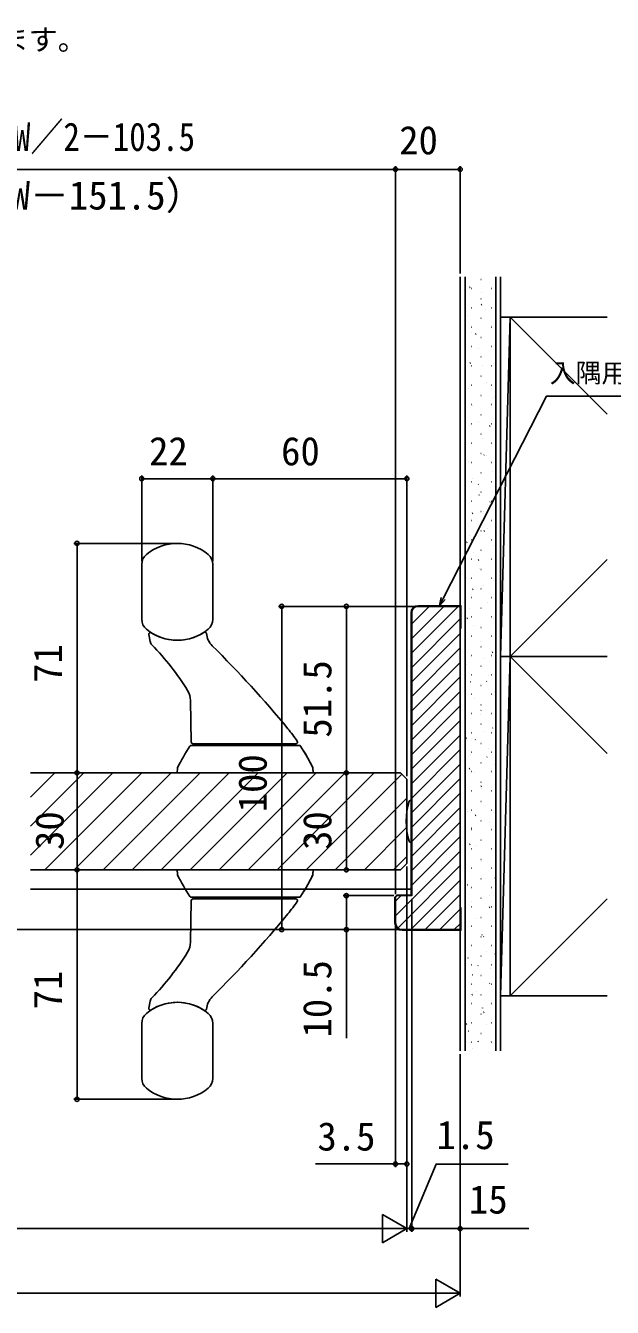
# Model space of a CAD drawing. Units: millimetres, scale not verified. Extents: x -525 to 525, y -783 to 779.
# Drawn here: x -8 to 173.4, y -404.4 to -7.8 of the extents above; entities that cross this region are included whole.
import ezdxf
from ezdxf.enums import TextEntityAlignment as Align

# ---------------------------------------------------------------- set-up
doc = ezdxf.new("R2010")
doc.units = ezdxf.units.MM
doc.header["$LTSCALE"] = 4
for name, color, linetype in [('0-2_USER1', 3, 'Continuous'), ('0-4_YKK_12', 2, 'Continuous'), ('0-5_YKK_13', 4, 'Continuous'), ('0-7_YKK_D', 6, 'Continuous'), ('0-9_YSS_K', 3, 'Continuous'), ('0-A_YSS_KE', 3, 'Continuous')]:
    doc.layers.add(name, color=color, linetype=linetype)
doc.styles.add('ＭＳ ゴシック', font='')
doc.styles.get('ＭＳ ゴシック').set_extended_font_data('MS Gothic')

msp = doc.modelspace()

# ---------------------------------------------------------------- linework, layer by layer
at = {"layer": '0-4_YKK_12'}
for p, q in [((107.879, -238.976), (-6.529, -238.976)), ((-6.529, -246.515), (1.01, -238.976)), ((-6.529, -255.495), (9.99, -238.976)), ((-6.529, -264.476), (18.971, -238.976)), ((-2.049, -268.976), (27.951, -238.976)), ((6.931, -268.976), (36.931, -238.976)), ((15.911, -268.976), (45.911, -238.976)), ((24.892, -268.976), (54.892, -238.976)), ((33.872, -268.976), (63.872, -238.976)), ((42.852, -268.976), (72.852, -238.976)), ((51.833, -268.976), (81.833, -238.976)), ((60.813, -268.976), (90.813, -238.976)), ((69.793, -268.976), (99.793, -238.976)), ((78.773, -268.976), (108.326, -239.423)), ((107.879, -238.976), (109.879, -240.976)), ((109.879, -266.976), (109.879, -240.976)), ((87.754, -268.976), (109.879, -246.851)), ((96.734, -268.976), (109.879, -255.831)), ((105.714, -268.976), (109.879, -264.811)), ((107.879, -268.976), (-6.529, -268.976)), ((107.879, -268.976), (109.879, -266.976)), ((-6.529, -274.976), (111.379, -274.976))]:
    msp.add_line(p, q, dxfattribs=at)
at = {"layer": '0-5_YKK_13'}
for p, q in [((27.879, -191.461), (27.879, -174.491)), ((49.879, -174.491), (49.879, -191.461)), ((30.087, -196.153), (30.476, -198.361)), ((42.962, -216.584), (43.187, -229.485)), ((43.687, -229.976), (44.188, -229.976)), ((44.188, -229.976), (74.977, -229.976)), ((46.179, -230.476), (46.179, -229.976)), ((73.579, -230.476), (73.579, -229.976)), ((43.695, -230.476), (43.758, -230.476)), ((43.758, -230.476), (76, -230.476)), ((76, -230.476), (76.063, -230.476)), ((80.874, -238.841), (80.827, -237.476)), ((39.879, -238.976), (79.879, -238.976)), ((111.179, -247.576), (110.899, -247.576)), ((111.179, -247.576), (111.179, -260.376)), ((110.899, -260.376), (111.179, -260.376)), ((39.879, -268.976), (79.879, -268.976)), ((80.874, -269.112), (80.827, -270.476)), ((43.695, -277.476), (43.758, -277.476)), ((43.758, -277.476), (76, -277.476)), ((46.179, -277.476), (46.179, -277.976)), ((73.579, -277.476), (73.579, -277.976)), ((76, -277.476), (76.063, -277.476)), ((42.962, -291.368), (43.187, -278.467)), ((43.687, -277.976), (44.188, -277.976)), ((44.188, -277.976), (74.977, -277.976)), ((30.087, -311.799), (30.476, -309.591)), ((27.879, -316.491), (27.879, -333.461)), ((49.879, -333.461), (49.879, -316.491))]:
    msp.add_line(p, q, dxfattribs=at)
for points in [[(31.398, -195.978), (31.243, -195.887), (31.099, -195.801), (30.973, -195.723), (30.882, -195.666), (30.847, -195.644)], [(47.143, -195.494), (47.077, -195.537), (46.909, -195.645), (46.687, -195.784)], [(74.977, -229.976), (75.1, -229.976), (75.219, -229.976), (75.331, -229.976), (75.43, -229.976), (75.51, -229.976), (75.563, -229.976), (75.581, -229.976)], [(43.166, -230.476), (43.2, -230.476), (43.294, -230.476), (43.43, -230.476), (43.588, -230.476), (43.758, -230.476)], [(76, -230.476), (76.121, -230.476), (76.239, -230.476), (76.348, -230.476), (76.445, -230.476), (76.523, -230.476), (76.574, -230.476), (76.592, -230.476)], [(39.879, -238.976), (38.879, -238.976), (38.928, -237.581)], [(80.83, -237.581), (80.879, -238.976), (79.879, -238.976)], [(39.879, -268.976), (38.879, -268.976), (38.928, -270.371)], [(80.83, -270.371), (80.879, -268.976), (79.879, -268.976)], [(43.166, -277.476), (43.2, -277.476), (43.294, -277.476), (43.43, -277.476), (43.588, -277.476), (43.758, -277.476)], [(76, -277.476), (76.121, -277.476), (76.239, -277.476), (76.348, -277.476), (76.445, -277.476), (76.523, -277.476), (76.574, -277.476), (76.592, -277.476)], [(74.977, -277.976), (75.1, -277.976), (75.219, -277.976), (75.331, -277.976), (75.43, -277.976), (75.51, -277.976), (75.563, -277.976), (75.581, -277.976)], [(31.398, -311.975), (31.243, -312.065), (31.099, -312.152), (30.973, -312.229), (30.882, -312.286), (30.847, -312.308)], [(47.143, -312.458), (47.077, -312.415), (46.909, -312.307), (46.687, -312.168)]]:
    msp.add_lwpolyline(points, dxfattribs=at)
for points in [[(38.928, -237.581), (38.928, -237.581), (38.928, -237.581), (38.928, -237.581)], [(38.977, -237.381), (38.977, -237.381), (38.977, -237.381), (38.977, -237.381), (38.977, -237.381), (38.977, -237.381), (38.977, -237.381), (38.977, -237.381)], [(80.83, -237.581), (80.83, -237.581), (80.83, -237.581), (80.83, -237.581)], [(38.928, -270.371), (38.928, -270.371), (38.928, -270.371), (38.928, -270.371)], [(38.977, -270.571), (38.977, -270.571), (38.977, -270.571), (38.977, -270.571), (38.977, -270.571), (38.977, -270.571), (38.977, -270.571), (38.977, -270.571)], [(80.83, -270.371), (80.83, -270.371), (80.83, -270.371), (80.83, -270.371)]]:
    msp.add_lwpolyline(points, close=True, dxfattribs=at)
for centre, radius, start, end in [((38.879, -182.976), 15, 50.4788, 129.5212), ((31.879, -174.491), 4, 129.5212, 180), ((45.879, -174.491), 4, 360, 50.4788), ((31.879, -191.461), 4, 180, 230.4788), ((45.879, -191.461), 4, 309.5212, 360), ((38.879, -182.976), 15, 230.4788, 309.5212), ((30.579, -196.067), 0.5, 57.62322, 190), ((38.879, -182.976), 15, 240.08524, 301.3671), ((47.418, -195.912), 0.5, 4.66765, 123.43083), ((53.897, -195.383), 6, 184.66765, 225.17028), ((32.445, -198.014), 2, 190, 224.4781), ((-26.063, -255.466), 80, 31.60243, 44.4781), ((-197.084, -447.86), 350, 39.47926, 45.17028), ((36.963, -216.688), 6, 1, 31.60243), ((26.754, -263.478), 60, 34.85225, 39.47926), ((43.687, -229.476), 0.5, 181, 270), ((75.581, -229.476), 0.5, 270, 34.85225), ((93.004, -263.478), 60, 146.88973, 154.21782), ((43.166, -230.976), 0.5, 90, 146.88973), ((76.592, -230.976), 0.5, 33.11027, 90), ((26.753, -263.478), 60, 25.78218, 33.11027), ((26.753, -263.478), 60, 25.68141, 31.50112), ((39.427, -237.599), 0.5, 154.21785, 178), ((39.427, -237.598), 0.5, 154.2168, 178.00012), ((80.331, -237.598), 0.5, 1.99988, 25.7832), ((130.659, -253.976), 20.98, 162.8442, 197.1558), ((110.899, -247.876), 0.3, 90, 162.8442), ((110.899, -260.076), 0.3, 197.1558, 270), ((39.427, -270.354), 0.5, 182, 205.78215), ((39.427, -270.354), 0.5, 181.99988, 205.7832), ((93.004, -244.474), 60, 205.78218, 213.11027), ((26.753, -244.474), 60, 326.88973, 334.21782), ((26.753, -244.474), 60, 328.49888, 334.31859), ((80.331, -270.354), 0.5, 334.2168, 358.00012), ((43.166, -276.976), 0.5, 213.11027, 270), ((76.592, -276.976), 0.5, 270, 326.88973), ((43.687, -278.476), 0.5, 90, 179), ((26.754, -244.474), 60, 320.52074, 325.14775), ((75.581, -278.476), 0.5, 325.14775, 90), ((-197.084, -60.092), 350, 314.82972, 320.52074), ((36.963, -291.264), 6, 328.39757, 359), ((-26.063, -252.486), 80, 315.5219, 328.39757), ((32.445, -309.938), 2, 135.5219, 170), ((53.897, -312.569), 6, 134.82972, 175.33235), ((38.879, -324.976), 15, 50.4788, 129.5212), ((30.579, -311.886), 0.5, 170, 302.37678), ((38.879, -324.976), 15, 58.6329, 119.91476), ((47.418, -312.041), 0.5, 236.56917, 355.33235), ((31.879, -316.491), 4, 129.5212, 180), ((45.879, -316.491), 4, 0, 50.4788), ((31.879, -333.461), 4, 180, 230.4788), ((38.879, -324.976), 15, 230.4788, 309.5212), ((45.879, -333.461), 4, 309.5212, 0)]:
    msp.add_arc(centre, radius, start, end, dxfattribs=at)
at = {"layer": '0-7_YKK_D'}
for p, q in [((106.379, -276.476), (106.379, -51.276)), ((106.379, -276.476), (106.379, -51.276)), ((126.379, -84.476), (126.379, -51.276)), ((106.379, -52.276), (-76.621, -52.276)), ((106.379, -52.276), (126.379, -52.276)), ((27.879, -173.491), (27.879, -146.976)), ((27.879, -147.976), (49.879, -147.976)), ((49.879, -173.491), (49.879, -146.976)), ((49.879, -173.491), (49.879, -146.976)), ((49.879, -147.976), (109.879, -147.976)), ((109.879, -239.976), (109.879, -146.976)), ((37.879, -167.976), (6.879, -167.976)), ((7.879, -167.976), (7.879, -238.976)), ((112.379, -187.476), (70.179, -187.476)), ((71.179, -287.476), (71.179, -187.476)), ((112.379, -187.476), (90.179, -187.476)), ((91.179, -238.976), (91.179, -187.476)), ((7.879, -238.976), (7.879, -268.976)), ((106.879, -238.976), (90.179, -238.976)), ((106.879, -238.976), (90.179, -238.976)), ((91.179, -238.976), (91.179, -268.976)), ((4.356, -268.976), (8.879, -268.976)), ((7.879, -339.976), (7.879, -268.976)), ((106.879, -268.976), (90.179, -268.976)), ((109.879, -267.976), (109.879, -360.976)), ((109.879, -267.976), (109.879, -380.98)), ((105.879, -276.976), (90.179, -276.976)), ((109.879, -276.976), (109.876, -380.98)), ((111.379, -277.976), (111.379, -380.98)), ((111.379, -279.976), (111.379, -380.98)), ((107.379, -287.476), (-57.547, -287.476)), ((107.379, -287.476), (70.179, -287.476)), ((107.379, -287.476), (90.179, -287.476)), ((106.379, -286.476), (106.379, -360.976)), ((126.379, -325.98), (126.379, -400.975)), ((126.379, -325.98), (126.379, -380.98)), ((37.879, -339.976), (6.879, -339.976)), ((109.876, -379.98), (102.299, -375.604)), ((102.299, -375.604), (102.299, -384.354)), ((101.126, -379.979), (-214.873, -379.972)), ((109.876, -379.98), (94.721, -379.979)), ((109.876, -379.98), (102.299, -384.354)), ((109.879, -379.98), (107.329, -379.98)), ((109.879, -379.98), (111.379, -379.98)), ((109.879, -379.98), (111.379, -379.98)), ((111.379, -379.98), (113.929, -379.98)), ((126.379, -399.975), (118.801, -395.6)), ((118.801, -395.6), (118.801, -404.35)), ((-386.371, -399.975), (117.629, -399.975)), ((126.379, -399.975), (111.223, -399.975)), ((126.379, -399.975), (118.801, -404.35))]:
    msp.add_line(p, q, dxfattribs=at)
for points in [[(119.979, -187.276), (121.138, -185.005), (153.035, -122.494), (279.699, -122.494)], [(121.747, -185.315), (119.979, -187.276), (120.529, -184.694)], [(91.179, -276.976), (91.179, -287.476), (91.179, -321.026)], [(109.879, -359.976), (106.379, -359.976), (81.602, -359.976)], [(110.629, -379.98), (118.908, -360.03), (141.18, -360.03)], [(111.379, -379.98), (126.379, -379.98), (147.656, -379.98)]]:
    msp.add_lwpolyline(points, dxfattribs=at)
for centre in [(106.379, -52.276), (106.379, -52.276), (126.379, -52.276), (27.879, -147.976), (49.879, -147.976), (49.879, -147.976), (109.879, -147.976), (7.879, -167.976), (71.179, -187.476), (91.179, -187.476), (7.879, -238.976), (7.879, -238.976), (91.179, -238.976), (91.179, -238.976), (7.879, -268.976), (7.879, -268.976), (91.179, -268.976), (91.179, -276.976), (71.179, -287.476), (91.179, -287.476), (7.879, -339.976), (106.379, -359.976), (109.879, -359.976), (111.379, -379.98), (126.379, -379.98)]:
    msp.add_circle(centre, 0.637, dxfattribs=at)
at = {"layer": '0-9_YSS_K'}
for p, q in [((127.879, -85.476), (127.879, -324.98)), ((132.729, -86.35), (132.829, -86.35)), ((137.379, -324.98), (137.379, -85.476)), ((129.293, -88.788), (129.46, -88.677)), ((129.879, -89.1), (129.979, -89.1)), ((133.032, -90.227), (133.051, -90.221)), ((135.959, -89.1), (136.059, -89.1)), ((129.879, -95.08), (129.979, -95.08)), ((132.729, -92.33), (132.829, -92.33)), ((132.903, -94.234), (133.07, -94.124)), ((135.959, -95.08), (136.059, -95.08)), ((128.744, -97.428), (128.762, -97.421)), ((132.729, -98.31), (132.829, -98.31)), ((134.23, -95.485), (134.249, -95.478)), ((138.879, -97.98), (171.879, -97.98)), ((141.879, -97.98), (138.879, -202.98)), ((141.879, -97.98), (171.879, -127.98)), ((129.879, -101.06), (129.979, -101.06)), ((129.941, -102.685), (129.96, -102.679)), ((135.959, -101.06), (136.059, -101.06)), ((136.182, -100.476), (136.2, -100.469)), ((129.879, -107.04), (129.979, -107.04)), ((131.134, -103.24), (131.301, -103.13)), ((132.729, -104.29), (132.829, -104.29)), ((135.959, -107.04), (136.059, -107.04)), ((131.893, -107.676), (131.912, -107.669)), ((132.729, -110.27), (132.829, -110.27)), ((129.365, -112.247), (129.532, -112.136)), ((129.879, -113.02), (129.979, -113.02)), ((133.185, -112.901), (133.204, -112.894)), ((135.959, -113.02), (136.059, -113.02)), ((132.729, -116.25), (132.829, -116.25)), ((134.383, -118.158), (134.402, -118.152)), ((128.897, -120.101), (128.916, -120.094)), ((129.879, -119), (129.979, -119)), ((132.729, -122.23), (132.829, -122.23)), ((135.959, -119), (136.059, -119)), ((137.202, -122.731), (137.369, -122.621)), ((129.879, -124.98), (129.979, -124.98)), ((130.095, -125.359), (130.113, -125.352)), ((135.959, -124.98), (136.059, -124.98)), ((136.335, -123.149), (136.354, -123.142)), ((132.046, -130.349), (132.065, -130.343)), ((132.729, -128.21), (132.829, -128.21)), ((129.879, -130.96), (129.979, -130.96)), ((132.729, -134.19), (132.829, -134.19)), ((135.433, -131.738), (135.6, -131.627)), ((135.959, -130.96), (136.059, -130.96)), ((129.879, -136.94), (129.979, -136.94)), ((133.339, -135.574), (133.357, -135.567)), ((135.959, -136.94), (136.059, -136.94)), ((132.729, -140.17), (132.829, -140.17)), ((133.664, -140.744), (133.831, -140.634)), ((134.536, -140.832), (134.555, -140.825)), ((129.05, -142.774), (129.069, -142.768)), ((129.879, -142.92), (129.979, -142.92)), ((132.729, -146.15), (132.829, -146.15)), ((135.959, -142.92), (136.059, -142.92)), ((136.488, -145.822), (136.507, -145.816)), ((137.274, -146.19), (137.379, -146.121)), ((129.879, -148.9), (129.979, -148.9)), ((130.248, -148.032), (130.267, -148.025)), ((131.895, -149.75), (132.062, -149.64)), ((135.959, -148.9), (136.059, -148.9)), ((132.2, -153.023), (132.219, -153.016)), ((132.729, -152.13), (132.829, -152.13)), ((129.879, -154.88), (129.979, -154.88)), ((132.729, -158.11), (132.829, -158.11)), ((133.492, -158.247), (133.511, -158.241)), ((135.505, -155.197), (135.672, -155.086)), ((135.959, -154.88), (136.059, -154.88)), ((127.911, -160.223), (127.93, -160.217)), ((129.879, -160.86), (129.979, -160.86)), ((130.126, -158.757), (130.293, -158.646)), ((135.959, -160.86), (136.059, -160.86)), ((129.203, -165.448), (129.222, -165.441)), ((132.729, -164.09), (132.829, -164.09)), ((133.736, -164.203), (133.903, -164.093)), ((134.69, -163.505), (134.708, -163.498)), ((128.357, -167.763), (128.524, -167.653)), ((129.879, -166.84), (129.979, -166.84)), ((132.729, -170.07), (132.829, -170.07)), ((135.959, -166.84), (136.059, -166.84)), ((136.642, -168.496), (136.66, -168.489)), ((129.879, -172.82), (129.979, -172.82)), ((130.401, -170.705), (130.42, -170.699)), ((131.967, -173.21), (132.134, -173.099)), ((135.959, -172.82), (136.059, -172.82)), ((171.879, -172.98), (141.879, -202.98)), ((132.353, -175.696), (132.372, -175.689)), ((132.729, -176.05), (132.829, -176.05)), ((129.879, -178.8), (129.979, -178.8)), ((130.198, -182.216), (130.365, -182.106)), ((132.729, -182.03), (132.829, -182.03)), ((133.645, -180.921), (133.664, -180.914)), ((135.959, -178.8), (136.059, -178.8)), ((128.065, -182.897), (128.084, -182.89)), ((129.879, -184.78), (129.979, -184.78)), ((134.843, -186.178), (134.862, -186.172)), ((135.959, -184.78), (136.059, -184.78)), ((111.379, -192.884), (116.787, -187.476)), ((111.379, -197.374), (121.277, -187.476)), ((111.379, -201.864), (125.767, -187.476)), ((129.357, -188.121), (129.376, -188.114)), ((132.729, -188.01), (132.829, -188.01)), ((111.379, -206.354), (126.379, -191.354)), ((128.429, -191.222), (128.596, -191.112)), ((129.879, -190.76), (129.979, -190.76)), ((130.555, -193.379), (130.573, -193.372)), ((132.729, -193.99), (132.829, -193.99)), ((135.959, -190.76), (136.059, -190.76)), ((136.795, -191.169), (136.814, -191.162)), ((111.379, -210.844), (126.379, -195.844)), ((129.879, -196.74), (129.979, -196.74)), ((135.959, -196.74), (136.059, -196.74)), ((111.379, -215.334), (126.379, -200.334)), ((132.506, -198.369), (132.525, -198.363)), ((132.729, -199.97), (132.829, -199.97)), ((136.266, -201.707), (136.433, -201.596)), ((111.379, -219.825), (126.379, -204.825)), ((128.218, -205.57), (128.237, -205.563)), ((129.879, -202.72), (129.979, -202.72)), ((132.729, -205.95), (132.829, -205.95)), ((133.798, -203.594), (133.817, -203.587)), ((135.959, -202.72), (136.059, -202.72)), ((138.879, -202.98), (171.879, -202.98)), ((138.879, -202.98), (171.879, -202.98)), ((141.879, -202.98), (138.879, -307.98)), ((141.879, -202.98), (171.879, -232.98)), ((111.379, -224.315), (126.379, -209.315)), ((129.879, -208.7), (129.979, -208.7)), ((134.996, -208.852), (135.015, -208.845)), ((135.959, -208.7), (136.059, -208.7)), ((111.379, -228.805), (126.379, -213.805)), ((129.51, -210.794), (129.529, -210.788)), ((132.729, -211.93), (132.829, -211.93)), ((134.497, -210.713), (134.664, -210.603)), ((136.948, -213.842), (136.967, -213.836)), ((129.879, -214.68), (129.979, -214.68)), ((130.708, -216.052), (130.727, -216.045)), ((132.729, -217.91), (132.829, -217.91)), ((135.959, -214.68), (136.059, -214.68)), ((111.379, -233.295), (126.379, -218.295)), ((129.879, -220.66), (129.979, -220.66)), ((132.66, -221.043), (132.679, -221.036)), ((132.728, -219.719), (132.895, -219.609)), ((135.959, -220.66), (136.059, -220.66)), ((111.379, -237.785), (126.379, -222.785)), ((132.729, -223.89), (132.829, -223.89)), ((136.338, -225.166), (136.505, -225.055)), ((111.379, -242.275), (126.379, -227.275)), ((128.371, -228.243), (128.39, -228.237)), ((129.879, -226.64), (129.979, -226.64)), ((130.959, -228.726), (131.126, -228.615)), ((132.729, -229.87), (132.829, -229.87)), ((133.952, -226.267), (133.971, -226.261)), ((135.959, -226.64), (136.059, -226.64)), ((111.379, -246.765), (126.379, -231.765)), ((129.663, -233.468), (129.682, -233.461)), ((129.879, -232.62), (129.979, -232.62)), ((135.15, -231.525), (135.168, -231.518)), ((135.959, -232.62), (136.059, -232.62)), ((111.379, -251.255), (126.379, -236.255)), ((129.19, -237.732), (129.357, -237.622)), ((132.729, -235.85), (132.829, -235.85)), ((134.569, -234.172), (134.736, -234.062)), ((137.101, -236.516), (137.12, -236.509)), ((111.379, -255.746), (126.379, -240.746)), ((129.879, -238.6), (129.979, -238.6)), ((130.861, -238.725), (130.88, -238.719)), ((132.729, -241.83), (132.829, -241.83)), ((135.959, -238.6), (136.059, -238.6)), ((111.379, -260.236), (126.379, -245.236)), ((129.879, -244.58), (129.979, -244.58)), ((132.8, -243.179), (132.967, -243.068)), ((132.813, -243.716), (132.832, -243.709)), ((135.959, -244.58), (136.059, -244.58)), ((111.379, -264.726), (126.379, -249.726)), ((132.729, -247.81), (132.829, -247.81)), ((134.105, -248.941), (134.124, -248.934)), ((128.525, -250.917), (128.543, -250.91)), ((129.879, -250.56), (129.979, -250.56)), ((131.031, -252.185), (131.198, -252.075)), ((135.959, -250.56), (136.059, -250.56)), ((111.379, -269.216), (126.379, -254.216)), ((129.817, -256.141), (129.836, -256.134)), ((129.879, -256.54), (129.979, -256.54)), ((132.729, -253.79), (132.829, -253.79)), ((135.303, -254.198), (135.322, -254.192)), ((135.959, -256.54), (136.059, -256.54)), ((111.379, -273.706), (126.379, -258.706)), ((129.262, -261.191), (129.429, -261.081)), ((131.014, -261.399), (131.033, -261.392)), ((132.729, -259.77), (132.829, -259.77)), ((137.255, -259.189), (137.274, -259.182)), ((106.379, -283.196), (126.379, -263.196)), ((129.879, -262.52), (129.979, -262.52)), ((135.959, -262.52), (136.059, -262.52)), ((107.074, -286.992), (126.379, -267.686)), ((129.879, -268.5), (129.979, -268.5)), ((132.729, -265.75), (132.829, -265.75)), ((132.966, -266.389), (132.985, -266.383)), ((135.959, -268.5), (136.059, -268.5)), ((111.079, -287.476), (126.379, -272.176)), ((128.678, -273.59), (128.697, -273.583)), ((132.729, -271.73), (132.829, -271.73)), ((134.258, -271.614), (134.277, -271.607)), ((137.099, -271.676), (137.265, -271.565)), ((106.379, -278.706), (108.109, -276.976)), ((115.569, -287.476), (126.379, -276.667)), ((129.879, -274.48), (129.979, -274.48)), ((135.456, -276.872), (135.475, -276.865)), ((135.959, -274.48), (136.059, -274.48)), ((120.06, -287.476), (126.379, -281.157)), ((129.879, -280.46), (129.979, -280.46)), ((129.97, -278.814), (129.989, -278.808)), ((132.729, -277.71), (132.829, -277.71)), ((135.33, -280.682), (135.497, -280.572)), ((135.959, -280.46), (136.059, -280.46)), ((141.879, -307.98), (171.879, -277.98)), ((131.168, -284.072), (131.187, -284.065)), ((132.729, -283.69), (132.829, -283.69)), ((124.55, -287.476), (126.379, -285.647)), ((129.879, -286.44), (129.979, -286.44)), ((133.12, -289.063), (133.139, -289.056)), ((135.959, -286.44), (136.059, -286.44)), ((129.879, -292.42), (129.979, -292.42)), ((132.729, -289.67), (132.829, -289.67)), ((133.561, -289.689), (133.728, -289.578)), ((135.959, -292.42), (136.059, -292.42)), ((128.831, -296.263), (128.85, -296.257)), ((132.729, -295.65), (132.829, -295.65)), ((134.412, -294.287), (134.431, -294.281)), ((137.171, -295.135), (137.337, -295.025)), ((129.879, -298.4), (129.979, -298.4)), ((131.792, -298.695), (131.959, -298.585)), ((135.609, -299.545), (135.628, -299.538)), ((135.959, -298.4), (136.059, -298.4)), ((129.879, -304.38), (129.979, -304.38)), ((130.123, -301.488), (130.142, -301.481)), ((132.729, -301.63), (132.829, -301.63)), ((135.402, -304.141), (135.569, -304.031)), ((135.959, -304.38), (136.059, -304.38)), ((130.023, -307.701), (130.19, -307.591)), ((131.321, -306.745), (131.34, -306.739)), ((132.729, -307.61), (132.829, -307.61)), ((129.879, -310.36), (129.979, -310.36)), ((133.273, -311.736), (133.292, -311.729)), ((133.633, -313.148), (133.8, -313.037)), ((135.959, -310.36), (136.059, -310.36)), ((128.254, -316.708), (128.421, -316.597)), ((129.879, -316.34), (129.979, -316.34)), ((132.729, -313.59), (132.829, -313.59)), ((134.565, -316.961), (134.584, -316.954)), ((135.959, -316.34), (136.059, -316.34)), ((128.985, -318.937), (129.003, -318.93)), ((132.729, -319.57), (132.829, -319.57)), ((129.879, -322.32), (129.979, -322.32)), ((130.277, -324.161), (130.295, -324.154)), ((131.864, -322.154), (132.031, -322.044)), ((135.763, -322.218), (135.782, -322.212)), ((135.959, -322.32), (136.059, -322.32))]:
    msp.add_line(p, q, dxfattribs=at)
at = {"layer": '0-A_YSS_KE'}
for p, q in [((126.379, -324.98), (126.379, -85.476)), ((138.879, -324.98), (138.879, -85.476)), ((141.879, -97.98), (141.879, -307.98)), ((141.879, -202.98), (141.879, -97.98)), ((126.579, -194.276), (126.379, -194.276)), ((106.179, -277.393), (106.179, -285.476)), ((106.379, -277.476), (106.379, -285.476)), ((126.579, -280.676), (126.379, -280.676)), ((138.879, -307.98), (171.879, -307.98))]:
    msp.add_line(p, q, dxfattribs=at)
for points in [[(111.179, -189.476), (111.179, -276.776), (106.796, -276.776), (106.179, -277.393)], [(111.379, -189.476), (111.379, -276.976), (106.879, -276.976), (106.379, -277.476)], [(108.379, -287.476), (126.379, -287.476), (126.379, -187.476), (113.379, -187.476)], [(126.579, -194.276), (126.579, -187.276), (113.379, -187.276)], [(108.379, -287.676), (126.579, -287.676), (126.579, -280.676)]]:
    msp.add_lwpolyline(points, dxfattribs=at)
for centre, radius, start, end in [((113.379, -189.476), 2.2, 90, 180), ((113.379, -189.476), 2, 90, 180), ((108.379, -285.476), 2.2, 180, 270), ((108.379, -285.476), 2, 180, 270)]:
    msp.add_arc(centre, radius, start, end, dxfattribs=at)

# ---------------------------------------------------------------- texts
at = {"layer": '0-2_USER1', "style": 'ＭＳ ゴシック'}
msp.add_text('※有効開口寸法公式は、枠厚に化粧シート厚も加えて算出しています。', height=6.598, dxfattribs=at).set_placement((-277.107, -17.391), align=Align.BOTTOM_LEFT)
at = {"layer": '0-7_YKK_D', "style": 'ＭＳ ゴシック', "width": 0.85}
msp.add_text('有効開口＝W／2－103.5', height=8.798, dxfattribs=at).set_placement((-62.635, -49.208), align=Align.BOTTOM_LEFT)
at = {"layer": '0-7_YKK_D', "style": 'ＭＳ ゴシック'}
for s, height, p in [('20', 8.798, (107.515, -50.276)), ('（＝DW－151.5）', 8.798, (-42.632, -67.344)), ('入隅用たて枠（オプション）', 5.865, (154.075, -119.949)), ('22', 8.798, (30.152, -146.476)), ('60', 8.798, (70.981, -146.476)), ('3.5', 8.798, (82.215, -358.476)), ('1.5', 8.798, (119.067, -358.03)), ('15', 8.798, (129.088, -377.98))]:
    msp.add_text(s, height=height, dxfattribs=at).set_placement(p, align=Align.BOTTOM_LEFT)
for s, p in [('71', (5.879, -211.147)), ('51.5', (89.179, -228.09)), ('100', (69.179, -251.181)), ('30', (6.379, -262.84)), ('30', (89.179, -262.84)), ('71', (5.879, -312.147)), ('10.5', (89.179, -320.867))]:
    msp.add_text(s, height=8.798, rotation=90, dxfattribs=at).set_placement(p, align=Align.BOTTOM_LEFT)

doc.saveas('drawing.dxf')
